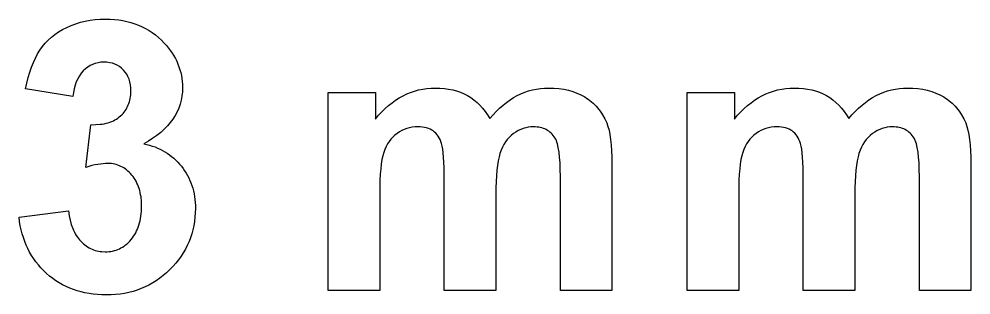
# Model space of a CAD drawing. Header units: metres. Extents: x -269 to 2726, y -36 to 1548.
# Drawn here: x 1610.2 to 1738.5, y 789.1 to 826.2 of the extents above; entities that cross this region are included whole.
import ezdxf

# ---------------------------------------------------------------- set-up
doc = ezdxf.new("R2010")
doc.units = ezdxf.units.M
doc.layers.add('Page1', color=7, linetype='CONTINUOUS')

msp = doc.modelspace()

# ---------------------------------------------------------------- linework, layer by layer
at = {"layer": 'Page1'}
for points in [[(1610.223633, 799.596985), (1616.890381, 800.448425), (1616.890381, 800.448425), (1616.983765, 799.799011), (1617.109985, 799.188965), (1617.269043, 798.618347), (1617.460938, 798.087158), (1617.569214, 797.836304), (1617.685791, 797.595337), (1617.810425, 797.364258), (1617.943359, 797.143005), (1618.084473, 796.93158), (1618.233765, 796.730042), (1618.391235, 796.53833), (1618.557007, 796.356506), (1618.557007, 796.356506), (1618.905518, 796.02478), (1619.086426, 795.875549), (1619.271729, 795.737305), (1619.461426, 795.610168), (1619.65564, 795.49408), (1619.854248, 795.389038), (1620.057251, 795.295044), (1620.264648, 795.212097), (1620.476563, 795.140259), (1620.692749, 795.079407), (1620.913452, 795.029663), (1621.138672, 794.990967), (1621.368164, 794.963318), (1621.840576, 794.941223), (1621.840576, 794.941223), (1622.09729, 794.947693), (1622.348755, 794.967041), (1622.595215, 794.99939), (1622.836426, 795.044678), (1623.072632, 795.102844), (1623.303589, 795.174011), (1623.529419, 795.258057), (1623.75, 795.355042), (1623.965576, 795.464966), (1624.175903, 795.58783), (1624.381226, 795.723633), (1624.581299, 795.872314), (1624.776245, 796.033997), (1624.965942, 796.208557), (1625.150635, 796.396118), (1625.330078, 796.596558), (1625.330078, 796.596558), (1625.501465, 796.807983), (1625.661865, 797.028381), (1625.811035, 797.257813), (1625.949341, 797.496277), (1626.076416, 797.743713), (1626.192505, 798.000122), (1626.297607, 798.265564), (1626.391602, 798.540039), (1626.474487, 798.823486), (1626.546387, 799.115967), (1626.607178, 799.417419), (1626.656982, 799.727905), (1626.695679, 800.047424), (1626.723267, 800.375854), (1626.745361, 801.059875), (1626.745361, 801.059875), (1626.724731, 801.707214), (1626.66272, 802.320068), (1626.616211, 802.613525), (1626.559448, 802.898376), (1626.49231, 803.174561), (1626.414795, 803.442139), (1626.327026, 803.70105), (1626.228882, 803.951355), (1626.120361, 804.192993), (1626.001587, 804.426025), (1625.872437, 804.650452), (1625.73291, 804.866211), (1625.58313, 805.073303), (1625.422974, 805.27179), (1625.422974, 805.27179), (1625.255371, 805.459961), (1625.083252, 805.635925), (1624.906616, 805.799744), (1624.725464, 805.951477), (1624.539795, 806.091003), (1624.349609, 806.218445), (1624.154785, 806.33374), (1623.955566, 806.43689), (1623.751709, 806.527893), (1623.543457, 806.606812), (1623.330566, 806.673584), (1623.113159, 806.728149), (1622.891235, 806.77063), (1622.664795, 806.800964), (1622.433838, 806.819214), (1622.198364, 806.825256), (1622.198364, 806.825256), (1621.878174, 806.817139), (1621.542725, 806.792725), (1621.192017, 806.752014), (1620.82605, 806.695068), (1620.444702, 806.621826), (1620.048218, 806.532288), (1619.636353, 806.426514), (1619.209229, 806.304443), (1619.209229, 806.304443), (1619.920288, 812.042664), (1619.920288, 812.042664), (1620.555298, 812.045288), (1621.151733, 812.089478), (1621.435425, 812.127197), (1621.709351, 812.175232), (1621.973633, 812.233704), (1622.228271, 812.30249), (1622.473267, 812.381714), (1622.708618, 812.471313), (1622.934204, 812.571289), (1623.150146, 812.681641), (1623.356323, 812.802429), (1623.552979, 812.933533), (1623.739868, 813.075073), (1623.917114, 813.22699), (1623.917114, 813.22699), (1624.084106, 813.387329), (1624.240234, 813.554077), (1624.385742, 813.727356), (1624.520386, 813.907043), (1624.644287, 814.093201), (1624.757446, 814.285828), (1624.859741, 814.484863), (1624.951416, 814.69043), (1625.032227, 814.902405), (1625.102173, 815.12085), (1625.161499, 815.345764), (1625.209961, 815.577087), (1625.247681, 815.814941), (1625.274536, 816.059204), (1625.296143, 816.567139), (1625.296143, 816.567139), (1625.28064, 816.999634), (1625.234009, 817.409668), (1625.156372, 817.797058), (1625.047607, 818.161865), (1624.907837, 818.50415), (1624.736938, 818.823792), (1624.535034, 819.120911), (1624.302002, 819.395447), (1624.302002, 819.395447), (1624.043213, 819.642273), (1623.763794, 819.85614), (1623.463745, 820.037109), (1623.143188, 820.185181), (1622.802002, 820.300354), (1622.440186, 820.382629), (1622.057861, 820.432007), (1621.654785, 820.448425), (1621.654785, 820.448425), (1621.254639, 820.429993), (1620.869507, 820.374573), (1620.499146, 820.282227), (1620.143799, 820.152954), (1619.803467, 819.986694), (1619.477905, 819.783508), (1619.167358, 819.543457), (1618.871826, 819.266357), (1618.871826, 819.266357), (1618.597778, 818.953796), (1618.351929, 818.607117), (1618.134399, 818.226318), (1617.945068, 817.811462), (1617.783936, 817.362427), (1617.651123, 816.879333), (1617.546387, 816.362122), (1617.470093, 815.810791), (1617.470093, 815.810791), (1611.093262, 816.852417), (1611.093262, 816.852417), (1611.264282, 817.647156), (1611.455811, 818.40094), (1611.667969, 819.113708), (1611.900513, 819.785522), (1612.153687, 820.416382), (1612.427368, 821.006226), (1612.721436, 821.555115), (1613.036133, 822.063049), (1613.036133, 822.063049), (1613.377197, 822.537415), (1613.750244, 822.98584), (1614.155273, 823.408142), (1614.592407, 823.804443), (1615.061646, 824.174683), (1615.562988, 824.51886), (1616.096191, 824.837036), (1616.661621, 825.12915), (1616.661621, 825.12915), (1617.251831, 825.390808), (1617.859741, 825.617554), (1618.485107, 825.809448), (1619.128174, 825.966431), (1619.78894, 826.088562), (1620.467285, 826.175781), (1621.163208, 826.228088), (1621.876709, 826.245544), (1621.876709, 826.245544), (1622.486206, 826.23291), (1623.080322, 826.195007), (1623.65918, 826.131897), (1624.222778, 826.043457), (1624.771118, 825.929749), (1625.304077, 825.790833), (1625.821777, 825.626587), (1626.324219, 825.437134), (1626.811401, 825.222412), (1627.283203, 824.982361), (1627.739868, 824.717102), (1628.181152, 824.426575), (1628.607056, 824.110779), (1629.017822, 823.769775), (1629.41333, 823.403442), (1629.793457, 823.011841), (1629.793457, 823.011841), (1630.091187, 822.67804), (1630.369751, 822.338867), (1630.62915, 821.994446), (1630.869385, 821.644653), (1631.090332, 821.289612), (1631.291992, 820.92926), (1631.474487, 820.563538), (1631.637817, 820.192566), (1631.781982, 819.816284), (1631.90686, 819.434692), (1632.012451, 819.047729), (1632.098999, 818.655518), (1632.16626, 818.257996), (1632.214233, 817.855164), (1632.243042, 817.447021), (1632.252686, 817.033569), (1632.252686, 817.033569), (1632.2323, 816.449463), (1632.171387, 815.88031), (1632.069702, 815.326172), (1631.927368, 814.786926), (1631.744507, 814.262695), (1631.520874, 813.753418), (1631.256592, 813.259094), (1630.95166, 812.779724), (1630.606201, 812.315369), (1630.219971, 811.865967), (1629.793091, 811.431519), (1629.325562, 811.012024), (1628.817383, 810.607483), (1628.268555, 810.217957), (1627.678955, 809.843384), (1627.048828, 809.483765), (1627.048828, 809.483765), (1627.438477, 809.392883), (1627.818237, 809.288879), (1628.188232, 809.171753), (1628.548218, 809.041504), (1628.898438, 808.898132), (1629.238647, 808.741699), (1629.569092, 808.572144), (1629.889648, 808.389465), (1630.200317, 808.193665), (1630.501099, 807.984802), (1630.792114, 807.762817), (1631.07312, 807.527649), (1631.34436, 807.27948), (1631.605713, 807.018127), (1631.857056, 806.743713), (1632.098633, 806.456177), (1632.098633, 806.456177), (1632.327881, 806.158264), (1632.542358, 805.852783), (1632.742065, 805.539673), (1632.92688, 805.219055), (1633.097046, 804.890747), (1633.252319, 804.554932), (1633.392822, 804.211487), (1633.518555, 803.860474), (1633.629395, 803.501892), (1633.725586, 803.135681), (1633.806885, 802.761841), (1633.873535, 802.380493), (1633.925293, 801.991516), (1633.962158, 801.594971), (1633.984375, 801.190796), (1633.991821, 800.779053), (1633.991821, 800.779053), (1633.978394, 800.181152), (1633.937988, 799.59436), (1633.87085, 799.018677), (1633.776855, 798.454163), (1633.655884, 797.900757), (1633.508057, 797.358459), (1633.333374, 796.827271), (1633.131836, 796.307251), (1632.903442, 795.79834), (1632.648193, 795.300598), (1632.365967, 794.813965), (1632.056885, 794.33844), (1631.721069, 793.874023), (1631.358276, 793.420776), (1630.968506, 792.978638), (1630.552002, 792.547607), (1630.552002, 792.547607), (1630.115479, 792.135498), (1629.665771, 791.749939), (1629.202759, 791.390991), (1628.726685, 791.058594), (1628.237427, 790.752808), (1627.734985, 790.473633), (1627.21936, 790.221008), (1626.690552, 789.994995), (1626.14856, 789.795532), (1625.593262, 789.622742), (1625.024902, 789.476501), (1624.443359, 789.356812), (1623.848755, 789.263733), (1623.240845, 789.197266), (1622.619751, 789.15741), (1621.985474, 789.144104), (1621.985474, 789.144104), (1621.38501, 789.155396), (1620.797607, 789.18927), (1620.223022, 789.245789), (1619.661499, 789.324829), (1619.112915, 789.426514), (1618.577271, 789.550781), (1618.054565, 789.697632), (1617.5448, 789.867065), (1617.047974, 790.059082), (1616.564087, 790.273682), (1616.093262, 790.510925), (1615.635254, 790.770691), (1615.190186, 791.053101), (1614.758179, 791.358093), (1614.339111, 791.685669), (1613.932861, 792.035889), (1613.932861, 792.035889), (1613.543701, 792.404297), (1613.175537, 792.78656), (1612.828247, 793.182739), (1612.502075, 793.592834), (1612.196777, 794.016785), (1611.912476, 794.454651), (1611.64917, 794.906372), (1611.40686, 795.372009), (1611.185547, 795.851563), (1610.985229, 796.344971), (1610.805786, 796.852234), (1610.647461, 797.373413), (1610.51001, 797.908447), (1610.393555, 798.457458), (1610.298096, 799.020264), (1610.223633, 799.596985)], [(1651.877319, 816.390503), (1658.25415, 816.390503), (1658.25415, 812.799011), (1658.25415, 812.799011), (1658.683716, 813.304077), (1659.123535, 813.776611), (1659.573486, 814.216553), (1660.033447, 814.623901), (1660.50354, 814.998657), (1660.983765, 815.34082), (1661.474243, 815.650391), (1661.974731, 815.927368), (1662.485229, 816.171814), (1663.005981, 816.383606), (1663.536865, 816.562866), (1664.077881, 816.709473), (1664.628906, 816.823547), (1665.190063, 816.905029), (1665.761475, 816.953918), (1666.342896, 816.970215), (1666.342896, 816.970215), (1666.955322, 816.954285), (1667.547119, 816.906494), (1668.118408, 816.826904), (1668.669067, 816.715454), (1669.199097, 816.572144), (1669.708618, 816.396973), (1670.19751, 816.190002), (1670.665771, 815.951172), (1670.665771, 815.951172), (1671.113525, 815.680054), (1671.540649, 815.376282), (1671.947144, 815.039795), (1672.333008, 814.670593), (1672.698364, 814.268738), (1673.043091, 813.834167), (1673.367188, 813.366882), (1673.670776, 812.866943), (1673.670776, 812.866943), (1674.104126, 813.366882), (1674.545776, 813.834167), (1674.995728, 814.268738), (1675.454102, 814.670593), (1675.920776, 815.039795), (1676.395874, 815.376282), (1676.879272, 815.680054), (1677.370972, 815.951172), (1677.370972, 815.951172), (1677.871094, 816.190002), (1678.379761, 816.396973), (1678.896973, 816.572144), (1679.422607, 816.715454), (1679.956787, 816.826904), (1680.49939, 816.906494), (1681.050537, 816.954285), (1681.610107, 816.970215), (1681.610107, 816.970215), (1682.312988, 816.951599), (1682.988403, 816.895752), (1683.636353, 816.802673), (1684.256714, 816.672424), (1684.849609, 816.504883), (1685.414917, 816.300171), (1685.952637, 816.058228), (1686.211182, 815.923279), (1686.462891, 815.779053), (1686.462891, 815.779053), (1686.707153, 815.625793), (1686.943604, 815.463806), (1687.172241, 815.293091), (1687.392944, 815.113586), (1687.605713, 814.925354), (1687.810669, 814.728394), (1688.00769, 814.522705), (1688.196899, 814.308289), (1688.378296, 814.085083), (1688.551758, 813.85321), (1688.717285, 813.612549), (1688.875, 813.363159), (1689.16687, 812.838135), (1689.427124, 812.278137), (1689.427124, 812.278137), (1689.59375, 811.81842), (1689.738159, 811.292847), (1689.860474, 810.701416), (1689.960449, 810.04425), (1690.038208, 809.321228), (1690.09375, 808.53241), (1690.127075, 807.677795), (1690.138184, 806.757324), (1690.138184, 806.757324), (1690.138184, 789.723816), (1683.181641, 789.723816), (1683.181641, 805.077087), (1683.181641, 805.077087), (1683.170654, 806.031494), (1683.137451, 806.897461), (1683.082275, 807.674927), (1683.005005, 808.364014), (1682.90564, 808.9646), (1682.78418, 809.476685), (1682.71521, 809.699585), (1682.640747, 809.900391), (1682.560669, 810.079041), (1682.475098, 810.235596), (1682.475098, 810.235596), (1682.352783, 810.419312), (1682.222534, 810.591187), (1682.084351, 810.751221), (1681.93811, 810.899353), (1681.784058, 811.035706), (1681.621948, 811.160156), (1681.451782, 811.272766), (1681.273804, 811.373474), (1681.087769, 811.462402), (1680.893921, 811.539429), (1680.692017, 811.604614), (1680.482056, 811.657959), (1680.264282, 811.699463), (1680.038452, 811.729065), (1679.804688, 811.746887), (1679.562988, 811.752808), (1679.562988, 811.752808), (1679.206787, 811.738586), (1678.856079, 811.695923), (1678.510742, 811.624756), (1678.170898, 811.525208), (1677.836548, 811.397217), (1677.507568, 811.240723), (1677.184082, 811.055847), (1676.865967, 810.842468), (1676.865967, 810.842468), (1676.561646, 810.601685), (1676.279175, 810.334351), (1676.018677, 810.040649), (1675.780151, 809.720398), (1675.563599, 809.373718), (1675.368896, 809.00061), (1675.196167, 808.600952), (1675.045288, 808.174927), (1675.045288, 808.174927), (1674.914185, 807.703735), (1674.800659, 807.168884), (1674.704468, 806.570374), (1674.625854, 805.908142), (1674.564697, 805.182251), (1674.520996, 804.392639), (1674.494751, 803.539368), (1674.485962, 802.622375), (1674.485962, 802.622375), (1674.485962, 789.723816), (1667.529419, 789.723816), (1667.529419, 804.442993), (1667.529419, 804.442993), (1667.523804, 805.380005), (1667.506836, 806.22998), (1667.478516, 806.99292), (1667.438843, 807.668762), (1667.387939, 808.257629), (1667.325684, 808.759399), (1667.252075, 809.174194), (1667.167114, 809.501892), (1667.167114, 809.501892), (1667.070435, 809.777039), (1666.961182, 810.034058), (1666.839722, 810.272949), (1666.705811, 810.493713), (1666.559448, 810.696411), (1666.400757, 810.880981), (1666.229736, 811.047424), (1666.046265, 811.19574), (1666.046265, 811.19574), (1665.848145, 811.326294), (1665.633057, 811.439453), (1665.401123, 811.535217), (1665.152344, 811.613525), (1664.886597, 811.674438), (1664.603882, 811.717957), (1664.304321, 811.74408), (1663.987793, 811.752808), (1663.987793, 811.752808), (1663.600952, 811.738953), (1663.223999, 811.697449), (1662.856812, 811.628296), (1662.499512, 811.531433), (1662.151978, 811.406921), (1661.814331, 811.254761), (1661.48645, 811.07489), (1661.168457, 810.867371), (1661.168457, 810.867371), (1660.866577, 810.633789), (1660.586792, 810.375732), (1660.329346, 810.09314), (1660.093994, 809.786072), (1659.880981, 809.454529), (1659.690063, 809.098511), (1659.521484, 808.718018), (1659.375, 808.313049), (1659.375, 808.313049), (1659.248169, 807.86145), (1659.138306, 807.341125), (1659.045288, 806.752136), (1658.969116, 806.094421), (1658.909912, 805.367981), (1658.867676, 804.572815), (1658.842285, 803.708923), (1658.833862, 802.776367), (1658.833862, 802.776367), (1658.833862, 789.723816), (1651.877319, 789.723816), (1651.877319, 789.723816), (1651.877319, 816.390503)], [(1700.259888, 816.390503), (1706.636719, 816.390503), (1706.636719, 812.799011), (1706.636719, 812.799011), (1707.066406, 813.304077), (1707.506104, 813.776611), (1707.956055, 814.216553), (1708.416016, 814.623901), (1708.88623, 814.998657), (1709.366455, 815.34082), (1709.856812, 815.650391), (1710.3573, 815.927368), (1710.86792, 816.171814), (1711.388672, 816.383606), (1711.919434, 816.562866), (1712.460449, 816.709473), (1713.011475, 816.823547), (1713.572754, 816.905029), (1714.144043, 816.953918), (1714.725464, 816.970215), (1714.725464, 816.970215), (1715.337891, 816.954285), (1715.92981, 816.906494), (1716.500977, 816.826904), (1717.051636, 816.715454), (1717.581787, 816.572144), (1718.091187, 816.396973), (1718.580078, 816.190002), (1719.048462, 815.951172), (1719.048462, 815.951172), (1719.496094, 815.680054), (1719.923218, 815.376282), (1720.329712, 815.039795), (1720.715698, 814.670593), (1721.080933, 814.268738), (1721.425659, 813.834167), (1721.749878, 813.366882), (1722.053345, 812.866943), (1722.053345, 812.866943), (1722.486694, 813.366882), (1722.928345, 813.834167), (1723.378296, 814.268738), (1723.83667, 814.670593), (1724.303345, 815.039795), (1724.778442, 815.376282), (1725.261841, 815.680054), (1725.75354, 815.951172), (1725.75354, 815.951172), (1726.253784, 816.190002), (1726.762451, 816.396973), (1727.279541, 816.572144), (1727.805176, 816.715454), (1728.339355, 816.826904), (1728.881958, 816.906494), (1729.433105, 816.954285), (1729.992676, 816.970215), (1729.992676, 816.970215), (1730.695679, 816.951599), (1731.371094, 816.895752), (1732.018921, 816.802673), (1732.639282, 816.672424), (1733.232178, 816.504883), (1733.797485, 816.300171), (1734.335205, 816.058228), (1734.593872, 815.923279), (1734.845459, 815.779053), (1734.845459, 815.779053), (1735.089844, 815.625793), (1735.326294, 815.463806), (1735.55481, 815.293091), (1735.775513, 815.113586), (1735.988281, 814.925354), (1736.193237, 814.728394), (1736.390381, 814.522705), (1736.57959, 814.308289), (1736.760864, 814.085083), (1736.934326, 813.85321), (1737.099854, 813.612549), (1737.257568, 813.363159), (1737.549438, 812.838135), (1737.809692, 812.278137), (1737.809692, 812.278137), (1737.97644, 811.81842), (1738.12085, 811.292847), (1738.243042, 810.701416), (1738.343018, 810.04425), (1738.420776, 809.321228), (1738.476318, 808.53241), (1738.509644, 807.677795), (1738.520752, 806.757324), (1738.520752, 806.757324), (1738.520752, 789.723816), (1731.564209, 789.723816), (1731.564209, 805.077087), (1731.564209, 805.077087), (1731.553223, 806.031494), (1731.520142, 806.897461), (1731.464844, 807.674927), (1731.387573, 808.364014), (1731.28833, 808.9646), (1731.16687, 809.476685), (1731.0979, 809.699585), (1731.023315, 809.900391), (1730.943237, 810.079041), (1730.857788, 810.235596), (1730.857788, 810.235596), (1730.735474, 810.419312), (1730.605225, 810.591187), (1730.466919, 810.751221), (1730.320801, 810.899353), (1730.166626, 811.035706), (1730.004517, 811.160156), (1729.834473, 811.272766), (1729.656372, 811.373474), (1729.470459, 811.462402), (1729.276489, 811.539429), (1729.074585, 811.604614), (1728.864746, 811.657959), (1728.646851, 811.699463), (1728.421021, 811.729065), (1728.187256, 811.746887), (1727.945557, 811.752808), (1727.945557, 811.752808), (1727.589355, 811.738586), (1727.238647, 811.695923), (1726.893311, 811.624756), (1726.553467, 811.525208), (1726.219116, 811.397217), (1725.890137, 811.240723), (1725.56665, 811.055847), (1725.248535, 810.842468), (1725.248535, 810.842468), (1724.944214, 810.601685), (1724.661743, 810.334351), (1724.401367, 810.040649), (1724.16272, 809.720398), (1723.946167, 809.373718), (1723.751465, 809.00061), (1723.578735, 808.600952), (1723.427979, 808.174927), (1723.427979, 808.174927), (1723.296875, 807.703735), (1723.183228, 807.168884), (1723.087036, 806.570374), (1723.008423, 805.908142), (1722.947266, 805.182251), (1722.903564, 804.392639), (1722.877319, 803.539368), (1722.868652, 802.622375), (1722.868652, 802.622375), (1722.868652, 789.723816), (1715.912109, 789.723816), (1715.912109, 804.442993), (1715.912109, 804.442993), (1715.906372, 805.380005), (1715.889404, 806.22998), (1715.861084, 806.99292), (1715.821533, 807.668762), (1715.770508, 808.257629), (1715.708252, 808.759399), (1715.634644, 809.174194), (1715.549805, 809.501892), (1715.549805, 809.501892), (1715.453003, 809.777039), (1715.343872, 810.034058), (1715.22229, 810.272949), (1715.088379, 810.493713), (1714.942017, 810.696411), (1714.783325, 810.880981), (1714.612305, 811.047424), (1714.428833, 811.19574), (1714.428833, 811.19574), (1714.230713, 811.326294), (1714.015747, 811.439453), (1713.783813, 811.535217), (1713.534912, 811.613525), (1713.269165, 811.674438), (1712.98645, 811.717957), (1712.68689, 811.74408), (1712.370361, 811.752808), (1712.370361, 811.752808), (1711.983521, 811.738953), (1711.606567, 811.697449), (1711.23938, 811.628296), (1710.88208, 811.531433), (1710.534546, 811.406921), (1710.196899, 811.254761), (1709.869141, 811.07489), (1709.551147, 810.867371), (1709.551147, 810.867371), (1709.249146, 810.633789), (1708.969482, 810.375732), (1708.711914, 810.09314), (1708.476563, 809.786072), (1708.26355, 809.454529), (1708.072754, 809.098511), (1707.904053, 808.718018), (1707.75769, 808.313049), (1707.75769, 808.313049), (1707.630859, 807.86145), (1707.520874, 807.341125), (1707.427856, 806.752136), (1707.351685, 806.094421), (1707.29248, 805.367981), (1707.250244, 804.572815), (1707.224854, 803.708923), (1707.216431, 802.776367), (1707.216431, 802.776367), (1707.216431, 789.723816), (1700.259888, 789.723816), (1700.259888, 789.723816), (1700.259888, 816.390503)]]:
    msp.add_lwpolyline(points, dxfattribs=at)

doc.saveas('drawing.dxf')
